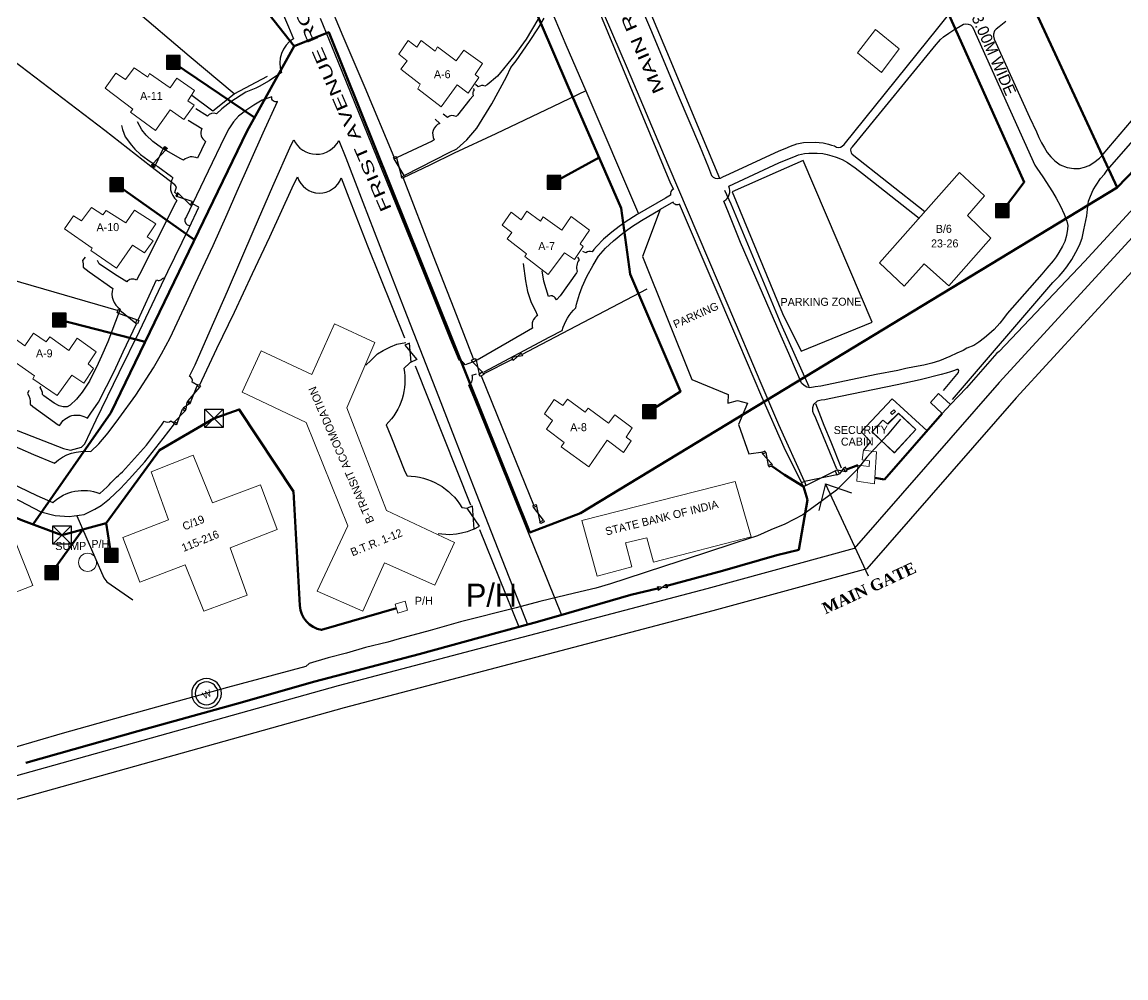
# Model space of a CAD drawing. Header units: millimetres. Extents: x 783 to 2788, y -521 to 1643.
# Drawn here: x 2264 to 2505.5, y -398.2 to -189.1 of the extents above; entities that cross this region are included whole.
import ezdxf

# ---------------------------------------------------------------- set-up
doc = ezdxf.new("R2010")
doc.units = ezdxf.units.MM
doc.linetypes.add('DASHDOTX2', pattern=[50.8, 25.4, -12.7, 0, -12.7])
for name, color, linetype, lineweight in [('Boudary Wall', 6, 'DASHDOTX2', 60), ('Building', 1, 'Continuous', 9), ('Water Supply Line', 5, 'Continuous', 50)]:
    doc.layers.add(name, color=color, linetype=linetype, lineweight=lineweight)
for name, color, linetype in [('Compound Wall', 203, 'Continuous'), ('Fencing', 7, 'FENCELINE3'), ('Gate', 3, 'Continuous'), ('Road', 7, 'Continuous'), ('Road Binding', 203, 'DASHDOTX2'), ('Text Building', 7, 'Continuous'), ('Text Road', 3, 'Continuous'), ('Valve', 17, 'Continuous'), ('Water Line Dia Text', 7, 'Continuous'), ('Water Meter', 11, 'Continuous'), ('Well', 140, 'Continuous')]:
    doc.layers.add(name, color=color, linetype=linetype)
doc.linetypes.add('FENCELINE3', pattern='A,0.5,-0.2,["X",Standard,S=0.1,R=0,X=-0.1,Y=-0.05],-0.25', length=0.95)

# ---------------------------------------------------------------- blocks, each defined once
blk = doc.blocks.new('ACAD-Master Plan')
at = {"layer": 'Boudary Wall'}
for points in [[(35.77684655028679, 2.411264444192767), (23.16879072467691, -12.02163174937431), (21.01990434051436, -11.62348874236559)], [(-24.4405660561772, -35.2702980862106), (-12.31201865178855, -31.9480415738166), (-0.4403762709616785, -28.5756386874732), (4.383658175855999, -27.41553004095928), (6.297065454743461, -16.42631774274659), (5.409183871968708, -13.56504694487941), (1.261566590323127, -10.95192914465588), (-1.592464572998324, -9.003237051452942)], [(17.32836379259152, -8.85124482994621), (14.86429256119504, -9.849036648519103)], [(-26.49100491788931, -35.84758066531319), (-32.33769185583151, -37.2531042659935), (-48.14818340148167, -41.84400282271037), (-53.5652658099159, -43.36032176842059), (-61.62500653156326, -45.53268066682119), (-78.61657692458743, -50.21484994340619), (-101.4304025874962, -56.22109853628211), (-118.6226107058537, -61.07862846727932), (-140.2056631735747, -67.03065601126491), (-170.0149489461685, -75.49975178183558), (-211.5868455043581, -87.11786413553475), (-231.3022804860479, -92.65374454157953), (-246.5058590412816, -96.8406665121071), (-270.0095357318005, -103.5008129595978), (-277.1430309868281, -105.5715112608948), (-280.0366312421911, -106.3365894494177), (-287.2468188335574, -108.3889002348195), (-309.3214472395468, -114.481808137802), (-327.4557349047436, -119.5063092226266), (-333.1275254970963, -121.0269998144211), (-341.458502805413, -116.5463670688641), (-345.5535624542185, -115.980007429295)]]:
    blk.add_lwpolyline(points, dxfattribs=at)
at = {"layer": 'Building'}
for points in [[(21.15397353171829, 86.39430348276392), (26.33948971807877, 82.20698067500274), (22.50053935398319, 77.0284067181176), (17.24236119414945, 81.33733881081491)], [(-65.57128031523052, 75.90543387485803), (-67.94318838505865, 72.53292336674554), (-70.31869398800791, 74.34566071547874), (-73.82254651190942, 69.47519761717791), (-78.89874930770884, 73.47206563180566), (-78.4143462727452, 74.43506265003481), (-82.63016739952423, 77.73830310585248), (-81.28399210408361, 79.55825285877864), (-83.12249983542642, 81.04944850735689), (-81.07699332783795, 83.99306743852549), (-79.13034794699024, 82.55593078643778), (-78.2154439632759, 84.00089556762458), (-75.13349579306691, 81.6577751040723), (-74.59542944366422, 82.62104073354288), (-70.54136383008108, 79.5840707409726), (-68.87178159062842, 81.93982888283733), (-64.81898647985304, 78.95460794110409), (-66.38141879697218, 76.59893605237966)], [(-142.8648734116555, 75.50920448821779), (-140.9888753667556, 78.02857123901214), (-138.0153564302191, 76.0311017606005), (-137.587847281193, 76.7836249650922), (-133.1271668647646, 73.64005757304972), (-131.6464287872027, 75.7992079039613), (-127.7803911402768, 73.11438367504957), (-129.2281069488517, 70.85704676791431), (-127.8732697397743, 69.84226759309718), (-130.0788348967289, 66.76646881867993), (-133.1184106546102, 68.86162714230142), (-136.2786240067899, 64.31201508282498), (-141.7630995638392, 68.33950863339527), (-141.2363195586513, 69.02695928231634), (-147.3488441713944, 73.57910477596351), (-144.9791976566396, 76.88457393364371)], [(39.58140794850169, 55.12086182143975), (45.00466948812937, 50.06439486210456), (41.28892728885512, 45.75110559116609), (46.39806264133858, 40.81048989619495), (37.17725837354101, 30.32252924522271), (31.85195120542357, 35.18279067144641), (27.44410758956474, 30.26537591700935), (22.04113794182922, 35.40328424249509)], [(-141.315582151492, 39.26143081050742), (-144.8674848503626, 34.23673083494413), (-150.4814780315519, 38.05483536947241), (-150.1714379263558, 38.60208609254221), (-156.2396610248525, 42.80359453771774), (-154.2431039519383, 45.64433751549211), (-152.4841648569484, 44.58483714855748), (-150.3128626518214, 47.50308215596311), (-147.7950031345404, 45.89677376855485), (-147.0719777559339, 46.85489975553918), (-142.7958181307033, 44.12208978022068), (-140.9018815779702, 46.92714123739012), (-136.2473606086853, 43.92300191653959), (-138.1082097299723, 41.05101836916947), (-136.7964104500857, 40.19220006040297), (-138.6931183238394, 37.56052709711452)], [(-42.74808211126765, 38.9549791124619), (-44.63281152912668, 36.11075306491773), (-46.84839588213708, 37.61071615469012), (-50.40327450578206, 32.8344656805898), (-55.53753872130164, 36.7460908012028), (-55.16071208429548, 37.38999475046313), (-59.37586473711735, 40.65944179240506), (-58.35231601316082, 42.00112745601535), (-60.4597161867805, 43.66312539973779), (-58.52053483335612, 46.45395196535907), (-56.30529074179913, 44.79189100421769), (-55.12047523480783, 46.67026298781997), (-52.09481707543796, 44.52622793403918), (-51.50239472349358, 45.43856665439955), (-47.44983879055462, 42.54483632454634), (-45.40307688523922, 45.4965835094381), (-41.40421218103961, 42.54973162930577), (-43.39677441965046, 39.54442184962215)], [(-70.89658295735535, -25.80345627994149), (-75.19475092284938, -35.13746758681785), (-86.21659906559535, -30.20788773699053), (-90.94255622238165, -40.82855938700439), (-100.9364793879431, -36.43443238969388), (-94.27599283317113, -22.11328524173615), (-103.3429359018764, 0.494284147805871), (-117.3491105923699, 7.123814212040998), (-113.2095444314546, 16.13873431552298), (-102.1369900626169, 10.98721556894267), (-97.18111000779345, 22.05794205646572), (-88.32293100781362, 17.92822133185706), (-94.44240414174647, 3.68503146927867), (-85.80723905393802, -18.75866162434858)], [(-167.0130415775718, 18.73614225144274), (-164.8899208820342, 17.2435558939589), (-162.9850011881772, 19.9753384470892), (-160.1979664354487, 18.07511622371021), (-159.4416471082441, 19.21672947292944), (-155.2602129370725, 16.24875497388558), (-153.4376259274911, 18.90174149237504), (-149.2584117422289, 15.95370198759468), (-151.0462375510876, 13.27228296204402), (-149.837248241005, 12.30642783016754), (-151.9680108200487, 9.0431813855636), (-154.6272269964265, 10.83629724004695), (-157.8251116762017, 6.360921745840585), (-163.1452726237833, 10.02118873547366), (-162.7676633138947, 10.64073179069237), (-169.4085424926238, 15.35632894698955)], [(-35.87532632100238, 2.106420098219843), (-32.03661947032015, -0.7331680567235139), (-33.32818529710471, -2.772316342903309), (-32.24681028441478, -3.575999061294226), (-33.91525875698881, -6.098143273095644), (-37.53793138734545, -3.36552262415438), (-41.52084535170297, -9.268158483888016), (-47.57608930228821, -4.874471177147797), (-46.93022463933698, -3.90865142787203), (-50.82279110209129, -1.015240795315151), (-49.4770318463502, 0.9163922691094228), (-51.2612935117354, 2.363174074489621), (-49.10803586805446, 5.475251072730771), (-47.21614431175476, 4.189484577441135), (-46.19317097024623, 5.584639580784426), (-42.30070097521229, 2.691437250959609), (-41.70866296480517, 3.603632393186501), (-37.22144722755866, 0.3354561351283678)], [(37.59099805474398, 4.39099187792641), (34.95690184340674, 6.784627198994315), (33.20005766699705, 4.869330497919236), (35.77684655028679, 2.411264444192767)], [(22.78947364677833, 0.9530691892270795), (20.38744691137072, -1.577691899387844), (25.30102541528959, -6.143803417564072), (30.0242549455088, -1.098640791750654), (26.16838706864837, 2.472870120448704), (23.82284559838536, 0.1519939522022753)], [(20.40982945339783, -1.582799718710362), (22.79220572118084, 0.9509512711374555), (23.85844777791408, 0.09299562779227699), (26.18082947491257, 2.449816281845898), (30.02917858584533, -1.098022329600894), (25.23532748793332, -6.199713590908544)], [(24.47410613896386, 2.552093048369898), (25.20904456831977, 3.227384691404154), (25.57452498926341, 2.879679556191917), (24.82208665494818, 2.187063683173079)], [(-137.2936640832584, -10.31047184605666), (-128.0771524014813, -6.715702879410344), (-123.8456382393683, -17.12089833065053), (-113.3328996115204, -13.20272778150598), (-109.6963473221617, -22.96197325895773), (-119.9920308230251, -26.93392473720783), (-116.2882649532994, -37.31819542472238), (-125.7671904174995, -40.80476742116662), (-129.7874889905261, -30.67206789839008), (-139.7669315128489, -34.46112714298999), (-143.4669212951503, -24.70397699134162), (-133.4524563601244, -20.84296456749254)], [(-28.83708192726431, -24.79897809288548), (-27.42125162257616, -30.10803916858612), (-5.998429719061278, -24.51358722988908), (-9.535385719472515, -12.44740103331284), (-43.0446428293742, -21.00064763339242), (-39.72431295599245, -33.13008369841356), (-32.11597112049276, -31.14032356481584), (-33.47757952188522, -25.88484092440265)], [(-191.5687723023168, -23.02821181160991), (-181.8036201928116, -19.37199547085703), (-177.7488550596963, -29.97855997428795), (-166.9316480833354, -25.64813155902084), (-163.169461427934, -35.16772322916393), (-174.2064582051212, -39.52053370080972), (-170.2191015531498, -49.56972396719351), (-180.0139938644193, -53.35505715118177), (-183.8499500085718, -43.25886729363373), (-193.798566719943, -47.19472059775427), (-197.4200957380892, -37.50257950159966), (-187.5196385435484, -33.72657332868403)], [(-83.88353773184417, -39.28217929427564), (-81.71838676479001, -38.61813644867391), (-81.17997623539281, -40.61784637796933), (-83.3144250058308, -41.23085374747913)]]:
    blk.add_lwpolyline(points, close=True, dxfattribs=at)
for points in [[(21.01990434051436, -11.62348874236559), (20.9380307958636, -12.93033143689939), (17.08050674842434, -12.36301037329702), (17.32836379259152, -8.85124482994621), (19.76178844488823, -9.180338738349803), (19.88419687091118, -7.940995749230837), (18.28176519720728, -7.701940102953074), (18.52567293376796, -5.601963108639467)], [(18.52567293376796, -5.601963108639467), (21.37463198228033, -5.961425017539739), (21.01990434051436, -11.62348874236559)]]:
    blk.add_lwpolyline(points, dxfattribs=at)
for start, end in [(90, 270), (270, 90)]:
    blk.add_arc((-151.1634485886839, -30.12396893704258), 1.981929507847018, start, end, dxfattribs=at)
at = {"layer": 'Compound Wall'}
blk.add_lwpolyline([(-0.09295168592689151, 55.36068924745649), (-10.14468069536429, 50.9285487175373), (0.8505927978694672, 24.27892917252302), (4.918122386301548, 16.03513445458827), (20.45918309734043, 22.44108081443613), (5.350905423167205, 57.77633160713407)], close=True, dxfattribs=at)
blk.add_lwpolyline([(-126.6820411867309, 8.579494088522694), (-122.8752653865722, 16.67194792966785), (-119.0571189990524, 24.61916416304319), (-115.1231657928533, 33.03275383485396), (-111.2996377855316, 41.09015743637667), (-106.3881147571421, 51.77254450779708), (-105.2511797781744, 54.16831329831751, 0.7196063444657806), (-95.69334499425054, 54.01476751591821), (-93.99042326125414, 49.57874595020593), (-89.91850210109737, 39.13459936570632), (-81.88233675150832, 19.00773340624733)], format="xyb", dxfattribs=at)
for points in [[(-25.93263293943892, 47.02485699856857), (-29.76519361501005, 36.73779004972477), (-18.99949527497961, 9.862757975081422), (-11.08424920944572, 6.590458265486347), (-11.13988982936485, 4.699785390379645), (-9.030114111206785, 5.292337864766182), (-6.85841992567839, 4.673733503571611), (-8.809864007865144, -0.009416271652753494), (-6.566476076331583, -6.359106885175066), (-3.377813947498908, -5.975278183314458)], [(-79.54842409724392, 12.88765122057239), (-67.44508932656845, -17.54965559262408)], [(32.45398709815618, -1.392835914238333), (24.8116374756637, 5.610951132286715), (18.00552008564682, -1.566756478057584), (20.08989664212982, -3.683915632148256), (18.52567293376796, -5.601963108639467)], [(-182.9094365725273, -7.840411408300042), (-161.4038744428985, -19.0972474481959), (-158.2498262362853, -19.90541219616793), (-155.2133611766558, -20.07966267982871), (-151.9092848917408, -19.64742795145128), (-149.5985947353533, -18.52462515201631), (-148.1833503419671, -17.66067494309459), (-146.3641961004114, -16.22045836312378), (-143.9881399902652, -13.96423028422168), (-142.0821697627025, -11.9473206337322), (-138.6681376862839, -8.10430904580852), (-134.6183629554976, -3.051275753888319), (-132.1699527953615, 0.1640532842394862)], [(-65.42924372636584, -22.94881572842538), (-56.87662782125712, -44.25288535039521)]]:
    blk.add_lwpolyline(points, dxfattribs=at)
at = {"layer": 'Fencing', "linetype": 'FENCELINE3'}
for points in [[(-119.1238830073387, 72.32254856034223), (-128.9705449392095, 80.60522058530302), (-141.1585542623243, 90.96095319454406), (-159.6368484302081, 106.624864617969)], [(-84.1439672178717, 58.50692565124967), (-90.48304020188834, 73.70382373899349), (-95.25498103762334, 84.86924933954197), (-98.72305344536858, 93.15884829526811), (-99.06403709116489, 93.8255247898656), (-98.70044946615326, 94.15987422972427), (-97.24246455943148, 94.57485266064282), (-87.8338373808981, 97.51815865503482), (-76.23387986065518, 101.0844812167112), (-66.75972983964357, 104.1551683151234), (-63.71100660650336, 105.2128449910386), (-56.75450182885425, 107.3754155847412), (-54.5260202690547, 101.9927298853461), (-50.558083041587, 92.49234703529964)], [(-49.76347251198649, 90.63262642870103), (-46.52603695297194, 83.07325115209346), (-42.18080803345106, 73.01035084089199)], [(-131.8403373643946, 50.57306480832688), (-132.1047135545573, 50.80212237509249), (-131.7094661987808, 51.98134293884385), (-132.1062015457101, 52.43962611882978), (-137.3671372875267, 56.44260361002603), (-147.4251578998021, 64.3175133327635), (-165.7612565916525, 78.36005834649507), (-171.4699331315014, 82.54852199555467)], [(-128.3577986395039, 72.06130266602537), (-123.7410819601901, 68.64247019688236), (-119.1238830073387, 72.32254856034223), (-111.7911254042742, 76.2259718465512)], [(-42.18080803345106, 73.01035084089199), (-49.35568147567028, 69.5706072979172), (-61.8615837702464, 63.63359832516812), (-70.98125120875238, 59.37949520491424), (-76.32478841788748, 56.7875673361994), (-82.15364281963775, 53.9942423494843)], [(-42.18080803345106, 73.01035084089199), (-30.69652389086423, 46.11323850469512)], [(-66.75256621117705, 14.40026493857425), (-70.99494131865254, 25.30856187173174), (-75.52585827731605, 36.82226461095087), (-82.17037936194993, 54.03785292475243)], [(-179.9639695983697, 35.2477086573457), (-183.4379059010259, 16.69651179427615), (-185.3900690321593, 6.112778313392653), (-183.5269196353825, 5.263156948106086), (-177.6532642449663, 3.038359040930516), (-156.4143803105462, -5.202775080761), (-154.9278456623692, -5.597908876954079), (-152.52014866638, -4.908819707587668), (-151.7627928127899, -4.218974180349392), (-149.2671481011412, 1.072219621663578), (-144.2941542814904, 11.38650928881077), (-139.8115605950263, 20.45015313338206), (-133.6058366679626, 33.46012877845374), (-128.9592151765733, 43.02690978960442), (-126.8126485928576, 47.54416961401051), (-128.2253910998215, 48.25849262957581)], [(-179.9639695983697, 35.2477086573457), (-144.5092995247396, 24.93508504316412)], [(-56.20284137630301, 15.35142560610745), (-51.88313732051211, 17.58659159634914), (-28.77232353708541, 29.6897635626799)], [(-64.55450907218619, 11.08087781754716), (-58.19725631070969, 14.31555428067566)], [(-53.5465810020421, -17.61152887955254), (-55.48439026001643, -12.97887652761528), (-60.46459933551068, -0.5887944776565632), (-64.99858449295402, 10.63458570774569)], [(-153.4826611668568, -19.97534300172248), (-147.6286491745827, -33.54564009617542), (-146.9434455604674, -34.39370801401219), (-141.2800022747679, -38.30796582071804)]]:
    blk.add_lwpolyline(points, dxfattribs=at)
at = {"layer": 'Gate'}
for points in [[(-134.6096821473798, 60.31606307961806), (-134.0890135534478, 60.01797453896557), (-136.8182319525795, 57.09578124702193), (-136.287322551138, 56.73236150536968), (-134.6096821473798, 60.31606307961806), (-134.4270891967763, 60.61635746585506), (-133.8738595271452, 60.24132466892644), (-134.0890135534478, 60.01797453896557)], [(-134.4270891967763, 60.61635746585506), (-134.281925805285, 60.80393054257905), (-133.7141455148744, 60.42889782964153), (-133.8738595271452, 60.24132466892644)], [(-84.12656522044813, 58.11514919241125), (-83.57377688529141, 58.36397762373082), (-82.5034336514957, 54.18267337396884), (-81.88803704073689, 54.51459454658368), (-84.12656522044813, 58.11514919241125), (-84.2820733072108, 58.4030283227367), (-83.69800117896352, 58.66226107457948), (-83.57377688529141, 58.36397762373082)], [(-136.4429503806978, 56.47523194222669), (-136.6026148067983, 56.22991542889264), (-137.1558590139084, 56.67702948347682), (-137.0107091213677, 56.8934899725445)], [(-136.8182215866716, 57.09579214147112), (-137.0107091213677, 56.8934899725445), (-136.4429503806978, 56.47523194222669), (-136.287322551138, 56.73236150536968)], [(-81.88803704073689, 54.51459454658368), (-81.73031153126158, 54.2070562985698), (-82.3769956897836, 53.86479455286957), (-82.5034336514957, 54.18267337396884)], [(-131.2829563091937, 50.54926031349356), (-128.6257933944873, 48.01712014253991), (-128.2780375668078, 48.83577432609917), (-131.6106919592503, 49.8783244401335), (-131.2829563091937, 50.54926031349356), (-131.5715115076387, 50.66742299962397), (-131.8395536776616, 49.99651645641683), (-131.6106919592503, 49.8783244401335)], [(-128.2780375668078, 48.83577432609917), (-128.0047281098873, 48.71504533884519), (-128.2253910998215, 48.25849262957581)], [(-128.2253910998215, 48.25849262957581), (-128.4145305016286, 47.86231126568509), (-128.6257933944873, 48.01712014253991)], [(-140.3593820314056, 22.92237383325602), (-139.9672606178262, 22.74104480737435), (-140.2732651261581, 22.01155266360712), (-140.6230465870517, 22.20318332154886)], [(-66.89712234495664, 13.64181724729286), (-66.16326682871318, 14.07159337045647), (-65.50949243260561, 11.05229417031794), (-64.84771867204927, 11.51065677136739), (-66.89712234495664, 13.64181724729286), (-67.15721639514891, 14.08531842295713), (-66.39450027971293, 14.48648696946128), (-66.16326682871318, 14.07159337045647)], [(-64.84771867204927, 11.51065677136739), (-64.48661325876515, 10.98135855961831), (-65.26365218680257, 10.53723653760068), (-65.50949243260561, 11.05229417031794)], [(-127.2056765021248, 8.489561586776546), (-126.6611077287791, 8.186343337597918), (-129.2447808920779, 5.178485476214661), (-128.656652561207, 4.853697046661807), (-127.2056765021248, 8.489561586776546), (-127.010317548853, 8.749251589758899), (-126.4657914373768, 8.46767315300417), (-126.6611077287791, 8.186343337597918)], [(-128.8736542368124, 4.550748389853425), (-130.1557639241998, 3.706967874743555), (-129.5893956691714, 3.382218777067095), (-129.4183063244623, 4.897162046016604)], [(-128.656652561207, 4.853697046661807), (-128.8736542368124, 4.550748389853425), (-129.4183063244623, 4.897162046016604), (-129.2447808920779, 5.178485476214661)], [(-129.806294231528, 3.035993244810584), (-132.1294707412335, 0.6125925396201524), (-131.5413505274746, 0.2879044355603071), (-130.3726621325395, 3.360734642629893)], [(-130.1557639241998, 3.706967874743555), (-130.3726621325395, 3.360734642629893), (-129.806294231528, 3.035993244810584), (-129.5893956691714, 3.382218777067095)], [(-132.1699527953615, 0.1640532842394862), (-132.3681246202138, 0.288022406531411), (-132.2922813179277, 0.3911695702065572)], [(-132.2922813179277, 0.3911695702065572), (-132.1294707412335, 0.6125925396201524)], [(-131.5413505274746, 0.2879044355603071), (-131.7799154614179, -0.0799399574137567), (-132.1699527953615, 0.1640532842394862)], [(-2.839974482873913, -6.133710242954663), (-3.000410165633639, -5.807077990618012), (-3.713809865494341, -6.12502358666859), (-3.534664032595401, -6.414296978359687)], [(-2.270082875713797, -8.952687920803157), (-2.109698113296872, -9.251315745028393), (-1.592464572998324, -9.003237051452942)], [(-1.592464572998324, -9.003237051452942), (-1.349431770579031, -8.886672181964144), (-1.528689145769931, -8.550713899746995)], [(12.88687310599562, -9.903122280745663), (14.59644134379778, -10.25117952833088), (14.18257415879839, -9.4920168142107), (13.27730473432621, -10.77717306653767), (12.88687310599562, -9.903122280745663), (12.37764318122572, -10.13192246430421)], [(14.86429256119504, -9.849036648519103), (14.62224142291507, -9.332009887995781), (14.18257415879839, -9.4920168142107)], [(5.918534124564758, -13.31329401316449), (5.409183871968708, -13.56504694487941), (5.018677855875467, -12.69083329509724), (5.666812797255261, -12.41639604882792), (5.918534124564758, -13.31329401316449), (12.37764318122572, -10.13192246430421), (12.72198074705011, -10.95993195411825), (5.666812797255261, -12.41639604882792), (5.666812797255261, -12.41639604882792)], [(12.72198074705011, -10.95993195411825), (13.27730473432621, -10.77717306653767)], [(14.59644134379778, -10.25117952833088), (14.96682517815316, -10.06804866048668), (14.86429256119504, -9.849036648519103)], [(-53.65731748948883, -18.05224481133723), (-52.96759349012041, -17.80353816041696), (-52.23441110630483, -21.23193798920681), (-51.43774759546386, -20.90039736475816), (-53.65731748948883, -18.05224481133723), (-53.78882045760474, -17.76856015670381), (-53.06349310982409, -17.47253775851422), (-52.96759349012041, -17.80353816041696)], [(-51.43774759546386, -20.90039736475816), (-51.27033296075979, -21.27865548446232), (-52.05504260029079, -21.6338360186443), (-52.23441110630483, -21.23193798920681)], [(-26.3338303894925, -35.49432130824897), (-26.13179078113581, -36.04386644903755), (-24.72371164149945, -34.98113667681969), (-24.67862097562261, -35.69247367301236), (-26.3338303894925, -35.49432130824897), (-26.5994417941256, -35.59152565216695), (-26.49100491788931, -35.84758066531319)], [(-26.49100491788931, -35.84758066531319), (-26.3484719639489, -36.18414769547513), (-26.13179078113581, -36.04386644903755)], [(-24.72371164149945, -34.98113667681969), (-24.45246992122247, -34.97015270007009), (-24.42361426608954, -35.6976687714903), (-24.6623461079339, -35.69246131098254)]]:
    blk.add_lwpolyline(points, dxfattribs=at)
for points in [[(-144.1057808171211, 25.0500309244598), (-140.6230465870517, 22.20318332154886), (-140.3593820314056, 22.92237383325602), (-144.3894030048166, 24.32576440825818), (-144.7145450913604, 24.49043424657435), (-144.3766497116649, 25.22253415828646)], [(-80.72098166105434, 17.81721061114445), (-81.74976264955694, 17.37201229908624), (-79.1192652779987, 14.22020135341575), (-80.36815358187778, 13.6352096714192)], [(-58.19725631070969, 14.31555428067566), (-58.05789009755927, 14.01859769507809), (-56.32383209663499, 15.65590320399605), (-56.07452865015875, 15.02852495542231), (-58.35231465690754, 14.64594710698879)], [(-3.534664032595401, -6.414296978359687), (-2.839974482873913, -6.133710242954663), (-2.270082875713797, -8.952687920803157), (-1.528689145769931, -8.550713899746995)], [(-68.11266902652301, -18.24159284657381), (-67.02905679959213, -17.79954740970459), (-66.71431244000973, -22.84429511986005), (-65.4080810416392, -22.24659418051712)]]:
    blk.add_lwpolyline(points, close=True, dxfattribs=at)
at = {"layer": 'Road'}
for p, q in [((333.7265040894327, 313.18791990252834), (205.71645828097147, 175.85250248746905)), ((337.3840336943231, 309.7787444612595), (209.3342749761687, 172.4007211007447)), ((205.71645828097147, 175.85250248746905), (156.34714376965005, 125.30074689015763)), ((209.3342749761687, 172.4007211007447), (159.9242195942616, 121.8072488510338)), ((156.34714376965005, 125.30074689015763), (128.38493728098098, 96.67033621706821)), ((159.9242195942616, 121.8072488510338), (132.0172539211798, 93.23339906618548)), ((128.38493728098098, 96.67033621706821), (48.220363892362855, 9.217343458444368)), ((132.0172539211798, 93.23339906618548), (51.9465707310311, 5.882832834639231)), ((48.220363892362855, 9.217343458444368), (16.506653404026636, -27.08648464336799)), ((51.9465707310311, 5.882832834639231), (19.28088639249813, -31.51075406495474)), ((16.506653404026636, -27.08648464336799), (-15.715787286234441, -35.912868369230544)), ((19.28088639249813, -31.51075406495474), (-14.41879258452036, -40.74178348785779)), ((-15.715787286234441, -35.912868369230544), (-96.37764142529966, -57.148901075012056)), ((-14.41879258452036, -40.74178348785779), (-95.06856796933448, -61.97463619210004)), ((-96.37764142529966, -57.148901075012056), (-173.796624845986, -78.77191483313797)), ((-95.06856796933448, -61.97463619210004), (-172.4430924011141, -83.58523261682365)), ((-173.796624845986, -78.77191483313797), (-300.10283275078996, -114.53106108428231)), ((-172.4430924011141, -83.58523261682365), (-298.7542718856108, -119.3457863953436)), ((-300.10283275078996, -114.53106108428231), (-334.06963453095204, -123.9423065405892)), ((-298.7542718856108, -119.3457863953436), (-332.8470316015332, -128.7919312530802)), ((-334.06963453095204, -123.9423065405892), (-483.571196384279, -157.94276021960206)), ((-726.2372945737515, -129.87781259432532), (-767.9724284163142, -138.04478560365564)), ((-658.7919652041394, -139.73951135004614), (-726.2372945737515, -129.87781259432532)), ((-332.8470316015332, -128.7919312530802), (-483.0092601932049, -162.9426373345154)), ((-726.1154278649752, -134.9487980100223), (-766.6580949362016, -142.8824222065091)), ((-659.5107950990285, -144.6875720691363), (-726.1154278649752, -134.9487980100223)), ((-767.9724284163142, -138.04478560365564), (-793.0874933739501, -146.85345578601786)), ((-601.79986017582, -147.96533781132374), (-658.7919652041394, -139.73951135004614)), ((-766.6580949362016, -142.8824222065091), (-790.9199756124942, -151.3918529104226)), ((-602.6136145085196, -152.8996978265712), (-659.5107950990285, -144.6875720691363)), ((-793.0874933739501, -146.85345578601786), (-811.7087343941905, -158.36783452350937)), ((-547.976668598649, -157.95685823840762), (-601.79986017582, -147.96533781132374)), ((-790.9199756124942, -151.3918529104226), (-808.2861033370718, -162.1301367663209)), ((-548.4362851430113, -162.9569589658368), (-602.6136145085196, -152.8996978265712)), ((-811.7087343941905, -158.36783452350937), (-850.8620415384572, -210.0556684445025)), ((-483.571196384279, -157.94276021960206), (-547.976668598649, -157.95685823840762)), ((-808.2861033370718, -162.1301367663209), (-846.8764270427655, -213.0747539172462)), ((-483.0092601932049, -162.9426373345154), (-548.4362851430113, -162.9569589658368))]:
    blk.add_line(p, q, dxfattribs=at)
for points in [[(-30.81783409650211, 93.0375264919503), (-28.02978633735165, 86.52098629412723), (-21.95579121085871, 72.01250359971408), (-17.29434811536248, 61.02253402685943), (-15.38911674067685, 56.27763467936512), (-14.7072443560694, 54.49206317460431), (-14.35877567226385, 54.11216274878387), (-13.87138866998066, 53.90524663222385), (-13.33199378503605, 53.81937586954984), (-12.75808514533651, 53.92366797961353), (-12.21924978465495, 54.21805285906078), (-10.79373457788597, 54.8590382957085), (0.09861030510751334, 59.88941424077785), (1.389547398771356, 60.38015273016725), (2.595983870844975, 60.89024474239574), (3.991800715676618, 61.39976259746351), (5.456040269456025, 61.72070441448722), (7.95678438390496, 61.81544856371352), (9.746952251764924, 61.63882567493243), (10.86532659448039, 61.32724299943931), (11.57080809157378, 61.15389406728809), (12.17290839303041, 60.94660954039085), (12.63719277117161, 60.70549383428482), (13.0674400940934, 60.63571673052991), (13.51521966738437, 60.70287590272682), (13.89445058566412, 60.90722678521871), (14.29133278513291, 61.29988249649568), (34.83857836983952, 86.71127507458124), (36.87732169236915, 89.2626727588243)], [(49.70902844287866, 88.1575675644367), (48.96785799506142, 87.56043042511368), (48.22676106893323, 87.01465841262672), (47.5545894487534, 86.52005703834175), (47.17516014530702, 86.11022779566173), (46.98451695884978, 85.42591813782758), (46.96640756131296, 84.96369300046922), (47.15452444880884, 84.34678727892799), (54.86959528712032, 67.28023772977139), (56.36275442538135, 64.02998592591513), (56.87606198945468, 62.83076596292182), (57.51210598260059, 61.65859983037518), (58.1116790251117, 60.57915877133354), (58.72855353430623, 59.55111195096077), (59.5003466181679, 58.55706750633436), (60.4301029506687, 57.6939774489212), (61.59791657455298, 56.83634726411793), (63.05889549898711, 56.25215842111294), (64.52077518546116, 56.02746031564942), (65.75954662748063, 56.02566795353579), (66.86396070118735, 56.28293932721033), (67.89726773368693, 56.65792525883916), (68.93132231012078, 57.30660351787162), (70.19370055407126, 58.31887483573684), (71.00457059983455, 59.13887481001757), (77.16203950942054, 66.41588685300195)], [(-81.8031958089216, 54.56555712447124), (-71.93676418717723, 59.58857643882135), (-70.42590852235435, 60.32679885183302), (-68.22331898572907, 62.31791059729608), (-66.04132712368937, 64.88128370344111), (-62.77759782400699, 70.17436371328517), (-59.54653796287403, 76.07751865802891), (-58.57424413893887, 78.11033910821294), (-57.41545758043731, 79.59565629162444), (-54.47376647127044, 83.7896617596902), (-52.55650984824115, 86.76208071249437), (-51.30232263884818, 88.92710959373869)], [(38.00110866803971, 5.521004361375731), (59.96034620501723, 31.08070207521456), (61.33084763994611, 32.4955379114449), (62.21914021959947, 33.52804981593891), (63.01117769058419, 34.54147111676542), (64.11756952920132, 36.12262100602442), (65.02681316532107, 37.69059370486883), (65.78202072234308, 39.22031384528685), (66.34596375178444, 40.81790815935079), (66.7748989259253, 42.61532750651213), (67.36186083722328, 45.66298481306973), (67.53939689959157, 47.09725338510691), (67.79488886644958, 48.87580972123925), (68.163766303398, 49.96581868166135), (68.80284881683201, 51.3234608525068), (69.42184139018718, 52.3942177361285), (70.41247222341644, 53.80367805504761), (71.24299990610871, 54.81697326657041), (71.84202087319682, 55.6391249950878), (94.04302908443333, 80.94018501763361)], [(101.5623252151954, 78.33080242047828), (100.9223600591313, 72.57791227998604), (99.00407398279822, 70.71405331015359), (80.99835832081772, 51.07129024363684), (66.86698269017415, 35.70400890930881), (48.2011996712763, 15.9658295795914), (47.72485917946324, 15.59619266401916), (41.05487527379682, 8.051369274592105), (37.59099805474398, 4.39099187792641)], [(-143.7145289976816, 65.45694429440283), (-143.4942255490696, 64.58811508252762), (-143.2427720374508, 63.78134755566981), (-142.9287968358221, 62.9745861920988), (-141.5813212121489, 61.11292099398503), (-140.8608580317132, 60.27523939003396), (-139.6051917675813, 59.12042344153446), (-138.0087313570159, 57.9107639047678), (-136.8182215866716, 57.09579214147112)], [(-11.8353052048119, 51.30289231884893), (-10.4958975552272, 48.32630338024745), (0.4957621070052483, 22.02742082806333), (6.621417103411659, 8.349500342454917)], [(-128.2253910998215, 48.25849262957581), (-129.5305976022714, 45.54099229536865), (-129.8621794654921, 44.92442718674658), (-129.903672175991, 44.51362866666932), (-129.6965666625724, 44.02105713904177), (-129.3651374308056, 43.73405605971385), (-128.826519888129, 43.52952946111094)], [(-90.29234562451279, 12.98702037428063), (-89.18629746773695, 14.04245840377229), (-87.75773986331524, 15.46499783400054), (-86.51269101994899, 16.24524757520498), (-84.94440741929247, 16.97973801114915), (-83.5605268702916, 17.57656474314138), (-81.57610278999118, 17.94426362040497)], [(36.0410375390295, 7.470379711967212), (39.32424681997713, 11.39969951804133), (39.3842972700304, 11.8280739638291), (39.24775676782428, 12.02302841839168), (38.97350622577687, 12.02343133518332), (38.44395119499313, 11.8099846230341), (37.60071522056478, 11.5191238101219), (36.60085751999213, 11.26749570602723), (35.5420284317388, 10.95757327478981), (30.96621153149499, 9.777276199078926), (25.92736894635345, 8.71552076604496), (11.06357215512435, 5.647028217491226), (10.06341399898793, 5.454490214349164), (9.318318939766868, 5.35880356089254), (8.41608685110441, 5.146565299708982), (7.629886100889053, 4.368875621949769), (7.392835581152212, 3.70681446255989), (7.410045930287197, 2.922509160647337), (7.643738811918411, 2.376279754925235), (7.897138695265312, 1.868990303101867), (8.208737279744128, 1.147205806223155), (12.63314793120117, -9.64299932266755)], [(13.73107490885832, -9.489311686860333), (11.47334116984985, -3.847301422526641), (9.972500240400223, -0.1918219597846758), (8.121785099227964, 4.538355731977902)], [(-66.71431244000973, -22.84429511986005), (-68.14431891599588, -23.44134447318373), (-69.39021877590449, -23.76306013227554), (-70.49779746821332, -23.99295631046812), (-71.97491333606513, -24.13127916551485), (-74.46849824470291, -23.90310097658431)]]:
    blk.add_lwpolyline(points, dxfattribs=at)
for points in [[(-168.9889398298765, -3.937469115387898), (-163.0148741114763, -6.501508216170834), (-158.3901361311564, -8.41286429517146, -0.2256662630370465), (-150.484026777649, -5.8996562860371), (-148.7064879415007, -4.167601968389505), (-146.631272049254, -1.764122401248187), (-144.316908800266, 1.329678642509464), (-140.6322786613255, 6.462004850401939), (-136.7842963690339, 12.45761665640345), (-134.9649669711225, 15.51239211094617), (-133.1044848033443, 18.9811794919795), (-129.5024472545499, 26.60490433746338), (-127.5582094179763, 30.91087903258068), (-123.6950077765944, 39.18549867436553), (-120.6561831038775, 46.05361248588719), (-118.417225371224, 51.06544129887556), (-112.7445081828507, 63.8306216920343), (-109.6413620268722, 70.69759486470934, -0.6441071172108884), (-110.8533705335872, 71.6958346773277), (-113.0054294538406, 70.93790286682963), (-114.8281165090016, 69.91061804895895), (-116.360560795101, 68.88325144774336), (-118.143933850904, 67.44047368005391), (-119.219984569562, 66.20738062384089), (-120.2541708711351, 64.68644726254763), (-121.3727916733951, 62.58304220026599), (-122.1169713921486, 61.0618948609993), (-123.8967771039122, 57.2708672679625), (-128.2253910998215, 48.25849262957581)], [(0.2703215674591775, 108.5903344252747), (-10.21027966220686, 115.320453790492), (-10.67239744502012, 115.58354948354, -0.3528555233509865), (-12.79545324500396, 115.269076300208), (-14.19884532077231, 113.6072251920023), (-17.32125582775529, 110.1412232551133), (-19.09546387115802, 108.2093678871812), (-21.55155787646549, 106.2660793330462), (-23.35771154641316, 105.1571364248545), (-25.28656620530455, 103.9839897476391), (-27.1207103038023, 102.9585895868719), (-29.11170260169229, 101.9131300072663), (-30.84408370891379, 100.9850763816643, -0.4496463191902), (-31.5903158556689, 98.38518469378334), (-30.84841370374625, 96.74833911805058), (-27.61722455591553, 88.95464451959515), (-23.61399088039479, 79.4266450332936), (-18.17925033107417, 66.41416074276952), (-12.94279090757095, 53.89010263319159)], [(-67.00277667825867, 13.66530809092626), (-68.5832044020542, 13.09135379490658, 0.1563578428259225), (-69.9249336984667, 14.10474497924764), (-71.7861444956568, 18.59624818635649), (-77.49811693204401, 32.86598484773651), (-81.4919591980838, 42.72539649495178), (-89.94494427566315, 63.63526183158882), (-96.2775890354551, 79.21198462945085), (-100.2239975261427, 88.80219982486454)], [(-52.68561248914671, 88.57832404195165), (-55.24566894899363, 84.31973597073659), (-57.9346207451008, 80.62579561380181), (-61.52172383930633, 76.24471091575532), (-63.80044991798241, 74.33686684683187), (-64.26211866646418, 74.02798057801323, 0.2973313761531865), (-65.71420063777214, 73.85572286655628), (-66.28510885193396, 74.40848583138995)], [(5.666812797255261, -12.41639604882792), (-0.004271361226074077, -0.02104245028081664), (-4.055281489358549, 9.524561173914663), (-10.8414142067852, 25.55889176250133), (-17.62207145337766, 41.43652498908023), (-24.14358726753881, 56.82959700996759), (-33.07223367686811, 77.90066118223001), (-39.67126049523449, 93.33783322986432), (-43.03675615577549, 101.2779878034115), (-45.96689795623456, 108.2943812782282), (-46.39029250528938, 109.2370813101609, -0.2510198362376708), (-48.4023822496506, 111.9747777539104), (-49.54982392288912, 112.2841018306886)], [(-111.0211093052772, 95.90880951671477), (-107.2066306409292, 86.98834260854682), (-106.1359013715198, 84.41173766405154, 0.3608776048988152), (-108.7448908122519, 76.98567709580533), (-111.4343526905545, 75.21474491172415), (-113.6209103604031, 73.97600247186756), (-114.4019803706074, 73.60435587109617), (-116.5267374435141, 72.7061732678983), (-119.8431332006862, 70.62133929518586), (-121.779214449713, 69.10273329540217), (-122.9762167181234, 67.94618337678014, 0.3704302246859167), (-124.9455298803728, 67.48126597147785), (-127.4705512316509, 69.04158338448894)], [(-40.2323519073459, 92.62879244514454), (-23.63581540135533, 52.7632398973908), (-23.01694342489895, 51.52264282547435, 0.3479941103536485), (-23.6609770801042, 50.16614383255819), (-24.78420840050558, 49.50285710931462), (-30.93580574982388, 45.97605697156717), (-33.57891361609109, 44.28305250190698), (-34.91001728171295, 43.31422572054834), (-36.52257038371727, 42.06505950841728), (-38.29146264235646, 40.53039659259923), (-39.85359604959581, 38.94621982572363), (-40.46762106395022, 38.30911086130573), (-40.77573690950817, 37.829297848409, 0.2305560049425073), (-42.16251144883654, 37.59503499767294), (-42.82463586372205, 37.8996778365252)], [(31.93868597575238, 46.52888865280971), (16.06896330615473, 59.0844778219431), (15.89773003102164, 59.47881332218259), (15.77846307001528, 60.00998147626171), (15.81393369522903, 60.4550780344295), (16.12461577841259, 60.7966187339635), (17.16271215255529, 62.03159509472545), (34.47471143541134, 83.15142383190584), (34.92338972022026, 83.71512655152782), (35.40638267955092, 84.22736029152401), (36.04442156853838, 84.80762203063824), (37.18215744631925, 85.66035654311491), (38.28516928529916, 86.37621995860479), (39.71535563054931, 87.1767332540287), (40.45623552018878, 87.56835613670893), (40.95561738468587, 87.68674261943926), (41.47185678011192, 87.61674530443503), (41.95639549035604, 87.44340296684749), (42.30002310941018, 87.11709085696515), (42.60886248860061, 86.60254374800104), (43.07551854616486, 85.5861617005653), (56.01839706754981, 56.74126838452696), (56.44691197516204, 56.09011261261236), (57.74970119921545, 54.18819986340867), (59.91266310452306, 50.88918497643147), (60.71758594258813, 49.53661043226418), (61.6416377282203, 47.75656898331584), (62.46311679565588, 46.02376488957265), (62.9920518888739, 44.53559805064168), (63.21325025508031, 43.57357135507601), (63.19370963513848, 42.78711505496489), (62.96534809617174, 41.34708832210578), (62.58255822082992, 40.07880189206344), (62.09770120616122, 39.00206211882079), (61.3003542772185, 37.64482041317348), (60.69540824708747, 36.67072959178307), (60.0048830252199, 35.83346702662044), (58.67359299799773, 34.20661542451251), (57.53700423557439, 32.92714289240911), (50.00199974422412, 24.31231023413687), (49.13868532555625, 23.2359551563743), (48.34437738751035, 22.2279296301362), (47.11591524853156, 20.80463067187139), (45.96035105892224, 19.79707634254368), (45.01176338079949, 18.97740369373611), (43.76744391018383, 18.01898625369603), (42.64720233688422, 17.33643128992475), (41.18296338882283, 16.68864014473451), (40.3332703581018, 16.2078324592805), (38.93793509933221, 15.61136411891306), (37.42172692279473, 14.87831247262471), (35.1401292072951, 13.97087483199226), (33.52122077201147, 13.46056963573307), (31.7303827488322, 13.01910331283852), (29.73322761645341, 12.66368830963887), (27.81715679341687, 12.2713202682732), (26.07780936414292, 11.84714212700391), (21.32088304554145, 10.93302377117604), (9.213134589921538, 8.439634526576043), (7.973150891074511, 8.237247405304515), (6.819221320029101, 8.034664692238124), (6.18265451838397, 8.173160229323031), (5.563906906922966, 8.534140179556744), (5.01438438166133, 9.03189901199039), (4.72354712825495, 9.700199755625135), (4.41572213111067, 10.45414347426339), (3.90242093028246, 11.61945255533982), (2.20651840562914, 15.58549179013113), (0.5294286981734331, 19.37398948585087), (-8.326695562148188, 39.81402743587682), (-10.96686641388237, 46.37883923836444), (-11.97975244127565, 48.89354894736556, 0.4015864755745434), (-10.94093881289382, 52.12682996791403), (0.06495523369358125, 57.25906370353198), (2.023721793460936, 58.02914412659038), (3.299106958786979, 58.57329041324903), (4.350332615131265, 58.98111324738551), (5.625178032114491, 59.30264311484018), (6.555028783649277, 59.35122448172785), (8.417810737970285, 59.38069155774548), (9.62274796399015, 59.27434505337885), (10.56922170819053, 59.08315865737001), (11.58866282079453, 58.82178369753427), (12.60361997762425, 58.47629885519575), (13.89361534498039, 57.95877795836662), (15.07997177031029, 57.30459930352129), (16.73393179258346, 56.19869130695287), (18.33191438294489, 54.92697039215807), (30.70913756260416, 45.14671148001588)], [(-66.84812732790851, 73.54450889027515), (-66.59054470363662, 73.237414638475, 0.3391358150775412), (-66.8227016274343, 71.94232844850683), (-67.53892974971632, 71.10717680848751), (-70.28411880180465, 67.72041270326099), (-70.56953980881258, 67.4042684690553, 0.3186613665493102), (-72.43844833634103, 67.17227969008349), (-73.38194258943577, 67.91693908012388)], [(-129.1324648999848, 66.57745107772473), (-126.1942289553072, 64.74975139431535, 0.3731881390635263), (-125.3768245898145, 61.95923181052257), (-127.1261659104664, 58.25713552020068, 0.3205029461880543), (-130.1588234608325, 57.85298982691319), (-130.7478698268501, 58.10550625397576), (-134.9727425067083, 60.52392770429373), (-136.9136470126136, 61.9507370716027), (-138.3542560799901, 63.34676172000462), (-139.2941486481873, 64.46367688813422), (-140.2664237880572, 66.2321968845875)], [(-75.17672670565798, 66.84130486171387), (-74.12884744895769, 65.90134241035531, 0.4639152377808173), (-75.33733578069291, 62.27602377497755), (-75.8273136060534, 61.96623770187631), (-83.4636025948239, 58.42774193185107)], [(-127.0425895839298, 8.591318386602126), (-128.2674667315227, 9.304603495120375, 0.3451605345489636), (-128.8819117210546, 10.61679282308023), (-127.6691553914691, 13.10350550895902), (-124.3182733048272, 20.62320735867127), (-120.5584286351541, 29.19818689184916), (-114.702142502329, 42.767446515948), (-110.6550041111418, 52.13381710928303), (-106.624159926459, 61.22233787110059), (-106.0886764105501, 62.32091571603519, 0.6276496121383596), (-96.20228670990514, 62.15699287836236), (-94.661941998153, 58.38181336892342), (-90.98839724892036, 48.68694928502015), (-86.02213393749571, 35.832589634996), (-81.93899414476459, 25.30416940628072), (-74.44603312141817, 6.136779562144341), (-70.9469776623198, -2.922478728558474), (-66.8298249643517, -13.35362144278454), (-62.23453417235464, -25.10849769075904), (-58.08147056710186, -35.72096680174681), (-54.9108920422816, -43.6928799792646)], [(-136.8182215866716, 57.09579214147112), (-136.287322551138, 56.73236150536968), (-135.7866911722299, 56.48434698655291), (-132.8403802322966, 54.30513733332788), (-132.4982395585648, 53.99276024972721, 0.3653118103451668), (-131.680902702939, 49.03227978368164), (-131.9610081388887, 48.49651339816313), (-139.8206819468182, 32.82038795640204), (-140.4873932369492, 31.58389065019736, 0.3797088873388006), (-142.6108137153196, 31.20706645400287), (-145.2533879736234, 32.93128085383813), (-148.5977593773305, 35.19084963438877), (-149.0036925336053, 35.87193193856183)], [(5.018677855875467, -12.69083329509724), (1.222090467808357, -4.983215129574347), (-3.69962761012539, 6.052257442279199), (-8.725908364921906, 17.85684164951448), (-21.24999593940993, 47.23545531816552), (-21.66688824776929, 48.20619067109226, -0.4592090841837579), (-23.11451330092314, 48.66196168568183), (-23.53260066928533, 48.40451319174991), (-25.93263293943892, 47.02485699856857)], [(-64.45359690127134, 11.57163765176966), (-50.02660522221549, 19.20305685542854), (-47.33736366639482, 20.60842884141914, -0.1507128444329243), (-44.34769376954591, 25.52482565408258), (-44.19316571053673, 26.34958810202136), (-43.58195162496577, 28.56524321362014), (-42.96955972402588, 30.11892059085761), (-41.94527184118624, 32.41903614562949), (-40.58759998182791, 34.8746882720846), (-39.38634320350343, 36.83635085969826), (-37.85053084306901, 38.62557294931094), (-36.16170683267819, 40.23126156594606), (-34.05896753654179, 41.89591611204042), (-32.19030899039308, 43.24719255025559), (-30.01051958257995, 44.68068786706738), (-25.93263293943892, 47.02485699856857)], [(-151.6599080307935, 36.64352713035436), (-152.3022782453454, 35.86578957063392, -0.1316755629771223), (-152.1581611889214, 34.46482242795321), (-150.817260934821, 33.39089872767181), (-145.6768741104047, 29.80259870967063, 0.3237151816541802), (-144.0285317620119, 25.24736089970719), (-145.0844851784523, 22.55212235670189), (-146.7687303951607, 18.1234011274849), (-148.1077744547338, 14.97192192128426), (-149.1977070507887, 12.60229661076374), (-150.1058573908626, 10.90691614805161), (-150.759630890406, 9.535894179637182), (-151.6321972754458, 8.165425011156401), (-152.3812920654295, 7.072385299792074), (-153.5971695371784, 5.546818274112496), (-154.940471231107, 4.235135709267581), (-155.5962718767128, 3.924272267358106), (-156.5028367584389, 3.862957199835989), (-157.4101430341386, 4.082146618911622), (-158.4748200452241, 4.675693983025155), (-160.7306552790697, 6.30074314348218), (-161.0499638426077, 6.61799235156036, 0.200253765547152), (-161.5545369983561, 8.117275026949812), (-161.4245839777607, 8.424579659298928)], [(-44.00141128436553, 36.62554973752373), (-43.67312329697143, 36.03575446584858, 0.2478031326667685), (-44.07900666638261, 33.51464575739993), (-44.25399267823764, 33.23145027392201), (-47.8106705540481, 28.15366065148351), (-48.61094860672461, 27.29517536569398, 0.4595775790517898), (-50.35173546075339, 28.02493410945186), (-51.4038697032629, 31.38447765346592), (-51.71607946011318, 33.63148007587296)], [(-55.90392094476533, 35.24233227979704), (-55.4104340036788, 31.43761087097369), (-54.9452931380481, 29.12091512165978), (-54.12045244242108, 26.74386559818777), (-53.19463949570104, 24.8604343492492), (-52.80848665824124, 24.01522758039198), (-52.73349298086487, 23.85852861002496, 0.3661686979810189), (-53.83053026703601, 21.08251209795526), (-55.59479625664699, 20.0668147984826), (-65.97011692336832, 14.06576314017417)], [(-140.1095387298938, 22.93097446803898), (-136.0904386806478, 31.65522024971017, 0.4329600897534487), (-134.70580735576, 32.10772838955194), (-134.5482826000148, 32.02026012644433)], [(-163.9864279377375, 7.493500864604528), (-164.3341711371638, 6.84310214043353, -0.1594875852857952), (-163.7014555234932, 4.469867311640087), (-163.1313081515666, 3.934039316622091), (-157.5862396334242, -0.02978959678810611), (-157.2734035379499, -0.1913148826921542, -0.4510491767107276), (-151.2128233186136, 1.392112348465844), (-150.4336730839516, 2.48685787680472), (-148.7822869677398, 4.94561181023164), (-147.0073516042489, 8.339198647168985), (-145.319149142204, 11.59080948061603), (-143.3533424305158, 15.93386092961168), (-140.4835607871037, 22.05656101501842)], [(-79.1192652779987, 14.22020135341575), (-80.68756530230849, 13.48559593069905), (-81.98174870194316, 12.28951772853901, -0.2499666177661203), (-85.83702640656838, -0.01132163878546066), (-84.85879993187177, -2.543997719420076), (-81.74865675774458, -10.22123263231572), (-81.28206225525628, -11.22986537341558, -0.2620500579629645), (-69.31046655810519, -18.10434966340381), (-68.11266902652301, -18.24159284657381)], [(-47.48751554770206, -41.55096961931966), (-55.01693872181886, -22.97065850854), (-61.41813647883328, -7.000467652120392), (-66.54516214068303, 5.637269944526764), (-67.76232185369872, 8.657627069576648, 0.3433304669793455), (-67.04883430608106, 10.82209586353957), (-66.1254759113533, 11.1369116062462)], [(-182.9624024302489, -7.372103564040003), (-182.6760043231352, -6.935036154776498, 0.2345191047511197), (-181.4013293418147, -6.716720214687683), (-180.1527131853138, -7.168802755994079), (-170.2703269116519, -11.61322471284052), (-162.2930095545644, -15.4821702790868), (-158.7881501301824, -17.02207401845811, -0.2870668538192643), (-148.5142925659827, -15.06456649877802), (-146.8500794940426, -13.58182280956436, -0.03467921459302517), (-143.5572268444657, -10.32212933359338), (-138.3073353564937, -4.529650904800718), (-134.9827554558144, -0.1517118041532513), (-134.3882233620118, 0.731166646361288, 0.3174448607071934), (-132.9404862782749, 0.8370679979290969), (-132.2922813179277, 0.3911695702065572)]]:
    blk.add_lwpolyline(points, format="xyb", dxfattribs=at)
at = {"layer": 'Road Binding'}
blk.add_lwpolyline([(26.64121964928472, 1.217914896077275), (23.69893171434364, -2.336462963235334), (19.28450058241219, -7.131845545975352), (17.13462936376141, -9.78306845473412), (12.66317025375088, -14.352294127357), (9.604769945683529, -16.60902580880122), (5.243384090466179, -19.71211376703531), (1.325338232907143, -21.81038086429328), (-1.735826587050724, -22.99620967471128), (-4.626441814385771, -24.35109304884628), (-9.16258555811305, -25.76356137526392), (-16.44567776294207, -28.15797300777928), (-24.95149508539362, -30.92678454791053), (-33.40909775630007, -33.75362583559928), (-36.81132289995526, -34.82701269799108), (-40.00284552826179, -35.79944594604436), (-44.65328456968177, -36.87345258389882), (-52.28082082512151, -38.70334303185928), (-57.43708908445501, -40.09765343807433), (-69.56883179676424, -43.11836791479067), (-76.25399878489975, -45.00011393925573), (-83.01012380162979, -46.85025795772864), (-85.47301645129346, -47.56012612726806), (-90.35630952790825, -48.78146149193248), (-94.5311222159753, -49.97897515384398), (-98.51699257543692, -51.03553903184599), (-102.680580505214, -52.28335139179396), (-103.4339363084214, -52.91679826916501), (-120.5486964533488, -57.51628529253585), (-143.4751415708693, -63.82894644467709), (-156.7050534944274, -67.57500266912683), (-167.6402464349649, -70.77607413985442)], dxfattribs=at)
at = {"layer": 'Text Building', "ltscale": 5}
for p, q in [((10.24199010925622, -12.91693990604563), (8.775546720553393, -18.77692208889857)), ((19.62724623916984, -33.13387690757736), (10.24199010925622, -12.91693990604563)), ((10.24199010925622, -12.91693990604563), (15.94129718891958, -14.91887552122493))]:
    blk.add_line(p, q, dxfattribs=at)
at = {"layer": 'Well'}
for radius, start, end in [(3.242885623588437, 90, 270), (2.495220306815897, 90, 270), (3.242885623588437, 270, 90), (2.495220306815897, 270, 90)]:
    blk.add_arc((-125.1524241283714, -58.78966567069898), radius, start, end, dxfattribs=at)
at = {"layer": 'Text Building'}
for s, rotation, p in [('A-6', 0.3093159046477467, (-75.41126490703141, 75.75349225675883)), ('A-11', 0.3093159046477467, (-139.6651935818362, 71.01677100917884)), ('A-10', 0.3093159046477467, (-149.2019950355229, 42.30343558019034)), ('B/6', 0.3093159046477467, (34.3623205736758, 41.93628962493285)), ('A-7', 0.3093159046477467, (-52.58229000661106, 38.17024553304336)), ('23-26', 0.3093159046477467, (33.32776458158969, 38.74302113112628)), ('PARKING', 23.88596503950837, (-22.57892553419333, 21.03061407334388)), ('PARKING ZONE', 0.3093159046477467, (0.4081521965781585, 25.93888490028142)), ('A-9', 0.3093159046477467, (-162.4577824818946, 14.70531871422817)), ('B-TRANSIT ACCOMODATION', 113.4602888891344, (-88.42159638753628, -21.15910505003254)), ('A-8', 0.3093159046477467, (-45.59679834788062, -1.450244873493119)), ('SECURITY ', 0.3093159046477467, (12.03842152996185, -2.064614082159039)), ('CABIN', 0.3093159046477467, (13.61118251164407, -4.598000097212008)), ('STATE BANK OF INDIA', 13.8784973409649, (-37.68126682816489, -24.26286454851133)), ('C/19', 22.06303799264654, (-129.9860561756625, -23.1921977494594)), ('115-216', 22.06303799264654, (-130.1804492330398, -27.8679137675188)), ('B.T.R. 1-12', 22.06303799264654, (-93.22425269695168, -28.82692354952887)), ('SUMP', 0.3093159046477467, (-158.2248450904068, -27.43033339159174)), ('P/H', 0.3093159046477467, (-150.3342414804399, -26.98098132973539)), ('P/H', 0.3093159046477467, (-79.56470212064414, -39.41897880857415))]:
    blk.add_text(s, height=1.75, rotation=rotation, dxfattribs=at).set_placement(p)
at = {"layer": 'Text Building', "insert": (9.199867951587386, -39.2386712283954), "char_height": 2.5, "width": 26.72724825967816, "attachment_point": 1, "rotation": 24.785330107342663}
blk.add_mtext('{\\fTimes New Roman|b1|i0|c0|p18;MAIN GATE} ', dxfattribs=at)
at = {"layer": 'Text Road', "width": 1.59201035999889}
for s, rotation, p in [('MAIN ROAD 8.00 M WIDE', 113.3010453895594, (-24.98266204660811, 73.0343230752145)), ('FRIST AVENUE ROAD 6.50 M WIDE', 113.3869373089707, (-84.58605438212737, 47.24162468442899))]:
    blk.add_text(s, height=2.5, rotation=rotation, dxfattribs=at).set_placement(p)
at = {"layer": 'Text Road'}
blk.add_text('SECOND AVENUE ROAD 3.00M WIDE', height=2.5, rotation=293.7459914203456, dxfattribs=at).set_placement((25.80991057936899, 126.1131027081045))
at = {"layer": 'Well'}
blk.add_text('W', height=1.499551110393694, rotation=23.86429984026876, dxfattribs=at).set_placement((-125.6482109424439, -60.05300087081643))
blk = doc.blocks.new('v')
at = {"layer": 'Valve'}
blk.add_lwpolyline([(2, -2), (-2, -2), (-2, 2), (2, 2)], close=True, dxfattribs=at)
for points in [[(2, 2), (-2, -2)], [(2, -2), (-2, 2)]]:
    blk.add_lwpolyline(points, dxfattribs=at)

msp = doc.modelspace()

# ---------------------------------------------------------------- hatches: boundary and pattern name
at = {"layer": 'Water Meter'}
for points in [[(2298.589764812255, -196.3978780729258), (2295.589764812255, -196.3978780729258), (2295.589764812255, -199.3978780729258), (2298.589764812255, -199.3978780729258)], [(2286.228583363563, -223.1641156900296), (2283.228583363563, -223.1641156900296), (2283.228583363563, -226.1641156900296), (2286.228583363563, -226.1641156900296)], [(2381.884186353856, -222.6237308575501), (2378.884186353856, -222.6237308575501), (2378.884186353856, -225.6237308575501), (2381.884186353856, -225.6237308575501)], [(2479.946269153757, -228.8605339865708), (2476.946269153757, -228.8605339865708), (2476.946269153757, -231.8605339865708), (2479.946269153757, -231.8605339865708)], [(2273.680104202262, -252.7380075962637), (2270.680104202262, -252.7380075962637), (2270.680104202262, -255.7380075962637), (2273.680104202262, -255.7380075962637)], [(2402.693687995836, -272.7807480929105), (2399.693687995836, -272.7807480929105), (2399.693687995836, -275.7807480929105), (2402.693687995836, -275.7807480929105)], [(2285.0162204968, -304.1994375194499), (2282.0162204968, -304.1994375194499), (2282.0162204968, -307.1994375194499), (2285.0162204968, -307.1994375194499)], [(2271.957648324849, -308.0459303182733), (2268.957648324849, -308.0459303182733), (2268.957648324849, -311.0459303182733), (2271.957648324849, -311.0459303182733)]]:
    msp.add_hatch(color=256, dxfattribs=at).paths.add_polyline_path(points)

# ---------------------------------------------------------------- linework, layer by layer
at = {"layer": 'Water Line Dia Text'}
msp.add_lwpolyline([(2348.072544130954, -316.8041784651033, 0, 1.6666667, 0), (2352.920643281239, -315.581094400531, 0, 0, 0), (2352.032212202172, -315.8052288213821, 0, 0, 0), (2357.350063936623, -315.0638859151259, 0, 0, 0)], format="xyseb", dxfattribs=at)
at = {"layer": 'Water Meter'}
for points in [[(2298.589764812255, -199.3978780729258), (2295.589764812255, -196.3978780729258)], [(2286.228583363563, -226.1641156900296), (2283.228583363563, -223.1641156900296)], [(2381.884186353856, -225.6237308575501), (2378.884186353856, -222.6237308575501)], [(2479.946269153757, -231.8605339865708), (2476.946269153757, -228.8605339865708)], [(2273.680104202262, -255.7380075962637), (2270.680104202262, -252.7380075962637)], [(2402.693687995836, -275.7807480929105), (2399.693687995836, -272.7807480929105)], [(2285.0162204968, -307.1994375194499), (2282.0162204968, -304.1994375194499)], [(2271.957648324849, -311.0459303182733), (2268.957648324849, -308.0459303182733)]]:
    msp.add_lwpolyline(points, dxfattribs=at)
for points in [[(2295.589764812255, -199.3978780729258), (2298.589764812255, -199.3978780729258), (2298.589764812255, -196.3978780729258), (2295.589764812255, -196.3978780729258)], [(2283.228583363563, -226.1641156900296), (2286.228583363563, -226.1641156900296), (2286.228583363563, -223.1641156900296), (2283.228583363563, -223.1641156900296)], [(2378.884186353856, -225.6237308575501), (2381.884186353856, -225.6237308575501), (2381.884186353856, -222.6237308575501), (2378.884186353856, -222.6237308575501)], [(2476.946269153757, -231.8605339865708), (2479.946269153757, -231.8605339865708), (2479.946269153757, -228.8605339865708), (2476.946269153757, -228.8605339865708)], [(2270.680104202262, -255.7380075962637), (2273.680104202262, -255.7380075962637), (2273.680104202262, -252.7380075962637), (2270.680104202262, -252.7380075962637)], [(2399.693687995836, -275.7807480929105), (2402.693687995836, -275.7807480929105), (2402.693687995836, -272.7807480929105), (2399.693687995836, -272.7807480929105)], [(2282.0162204968, -307.1994375194499), (2285.0162204968, -307.1994375194499), (2285.0162204968, -304.1994375194499), (2282.0162204968, -304.1994375194499)], [(2268.957648324849, -311.0459303182733), (2271.957648324849, -311.0459303182733), (2271.957648324849, -308.0459303182733), (2268.957648324849, -308.0459303182733)]]:
    msp.add_lwpolyline(points, close=True, dxfattribs=at)
at = {"layer": 'Water Supply Line'}
for points in [[(2503.531690360123, -225.261453695105), (2388.374152674518, 23.15272792685391), (2397.783275776268, 36.96607615429218)], [(2295.169236470505, 32.90253201150972), (2310.720821906283, -14.33714013358349), (2316.838868246297, -49.90435309220356), (2343.605730119483, -109.0548589125628), (2359.538050555995, -147.5716528751263), (2383.338308167404, -202.874595444121), (2395.054580065649, -229.7881171361378), (2396.99681038376, -244.2214926148254), (2408.013597597563, -269.9116705581537), (2401.193687995836, -274.2807480929105)], [(2344.691845423531, 33.18135941158289), (2368.973805591266, 30.26363201683762), (2377.981823312597, 10.13532668038079), (2483.205222871145, -224.0757490967299), (2478.446269153757, -230.3605339865708)], [(2470.974665498147, -155.0304740330191), (2526.939208270993, -132.6113038050853), (2534.762999458379, -147.8770173034409), (2536.399450454297, -191.1954433805677), (2503.531690360123, -225.261453695105)], [(2323.505989835528, -194.3420488208476), (2301.040845941719, -165.8418921771572)], [(2266.4109048776, -298.9396026957313), (2283.415008984564, -274.5786856195446), (2313.245376731071, -212.8780865863055), (2323.505989835528, -194.3420488208476), (2331.090998293786, -191.2963717630446), (2375.084411253671, -300.7038699887389), (2386.19163522798, -296.5360426291618), (2503.531690360123, -225.261453695105)], [(2314.874031522802, -209.9358835796151), (2297.089764812255, -197.8978780729258)], [(2390.218589495713, -218.6793328541805), (2380.384186353856, -224.1237308575501)], [(2301.718436573057, -236.7202034121372), (2284.728583363563, -224.6641156900296)], [(2290.929429694903, -259.035992242257), (2272.180104202262, -254.2380075962637)], [(2272.736111802449, -301.2867148460782), (2282.432724516681, -298.7156099383474), (2294.108228749121, -282.6956603258495), (2305.981634208383, -275.7734594993035)], [(2231.078821256428, -282.9139738718441), (2263.730672181897, -297.9450412844471), (2272.736111802449, -301.2867148460782)], [(2282.432724516681, -298.7156099383474), (2283.5162204968, -305.6994375194499)], [(2277.303958218741, -300.0755277351964), (2270.457648324849, -309.5459303182733)]]:
    msp.add_lwpolyline(points, dxfattribs=at)
msp.add_lwpolyline([(2305.981634208383, -275.7734594993035), (2311.52254655937, -273.7956849286011), (2323.395952018633, -291.7934091118022), (2324.78118010638, -316.7133341215485, 0.3489033992242379), (2329.530535850085, -322.0533173257145), (2345.876197196619, -317.279547201042)], format="xyb", dxfattribs=at)

# ---------------------------------------------------------------- block references
for name, p in [('ACAD-Master Plan', (2429.508704877406, -277.1378266856309)), ('v', (2305.981634208383, -275.7734594993035)), ('v', (2272.736111802449, -301.2867148460782))]:
    msp.add_blockref(name, p, dxfattribs=at)

# ---------------------------------------------------------------- texts
at = {"layer": 'Water Line Dia Text'}
msp.add_text('P/H', height=5, dxfattribs=at).set_placement((2361.108341280483, -316.9332747139514))

doc.saveas('drawing.dxf')
